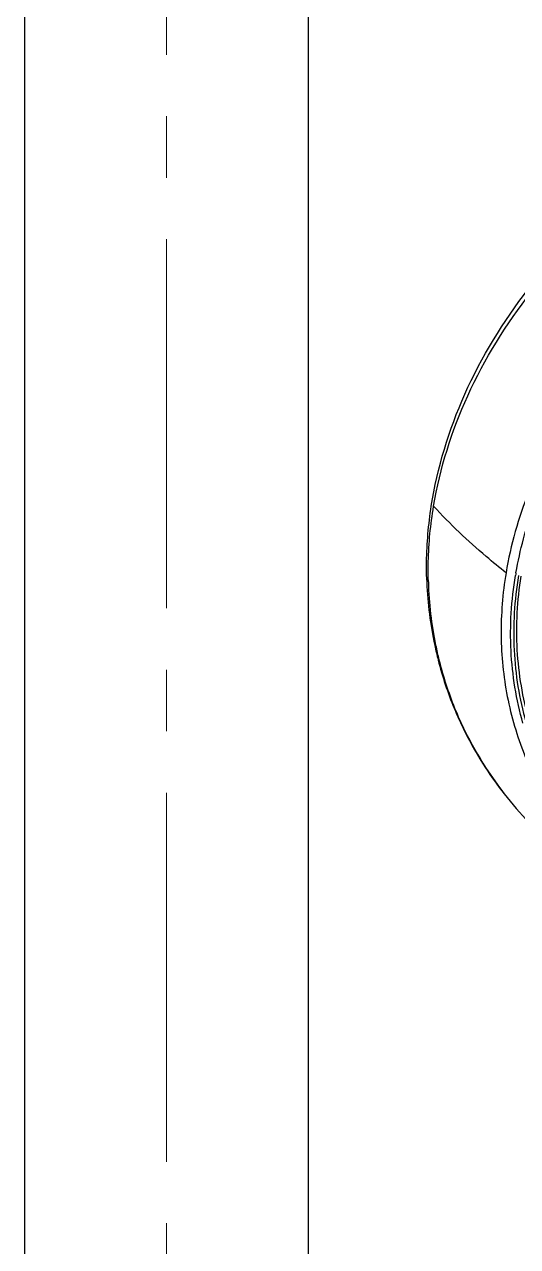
# Model space of a CAD drawing. Extents: x 0 to 3160, y 0 to 2315.
# Drawn here: x 968.1 to 1006.3, y 1064.6 to 1159.2 of the extents above; entities that cross this region are included whole.
import ezdxf

# ---------------------------------------------------------------- set-up
doc = ezdxf.new("R2010")
doc.units = 0
doc.header["$LTSCALE"] = 3
doc.header["$MEASUREMENT"] = 0
doc.linetypes.add('CENTER2', pattern=[28.575, 19.05, -3.175, 3.175, -3.175])
doc.layers.get('0').update_dxf_attribs({"linetype": 'CONTINUOUS'})
doc.layers.add('Cneter', color=1, linetype='CENTER2', lineweight=13)

msp = doc.modelspace()

# ---------------------------------------------------------------- linework, layer by layer
at = {"color": 7, "linetype": 'Continuous'}
for p, q in [((968.132, 1181.75), (968.132, 966.203)), ((990.132, 966.203), (990.132, 1181.75))]:
    msp.add_line(p, q, dxfattribs=at)
at = {"color": 9, "linetype": 'Continuous'}
msp.add_arc((1034.068, 1111.895), 28.284, 170.07615, 170.53824, dxfattribs=at)
at = {"color": 7, "linetype": 'Continuous'}
for centre, radius, start, end in [((1028.766, 1117.178), 29.486, 181.91311, 182.26019), ((1027.947, 1117.12), 28.666, 182.20941, 192.03291), ((1028.544, 1116.9), 29.137, 181.35633, 181.7069), ((1027.782, 1116.851), 28.374, 181.65453, 191.56278), ((1027.514, 1117.034), 28.224, 192.0445, 194.42026), ((1027.237, 1116.747), 27.819, 191.578, 193.9851), ((1027.319, 1116.986), 28.024, 194.42423, 202.46604), ((1027.108, 1116.716), 27.686, 193.98758, 202.1172), ((1027.36, 1117.007), 28.07, 202.47519, 206.4382), ((1027.035, 1116.692), 27.61, 202.1281, 206.15359), ((1027.61, 1117.14), 28.353, 206.45218, 213.05754), ((1027.394, 1116.877), 28.013, 206.17003, 212.8494), ((1028.143, 1117.49), 28.99, 213.06391, 217.99049), ((1027.867, 1117.186), 28.578, 212.85598, 217.85148), ((1028.788, 1118.008), 29.817, 218.01181, 223.66096), ((1028.579, 1117.753), 29.488, 217.87163, 223.58108)]:
    msp.add_arc(centre, radius, start, end, dxfattribs=at)
for points, knots in [([(999.651, 1121.927), (1000.116, 1124.905), (1001.952, 1130.897), (1006.954, 1139.065), (1013.933, 1146.191), (1019.582, 1149.95), (1022.6, 1151.556)], [0, 0, 0, 0, 0.23338, 0.478659, 0.735227, 1, 1, 1, 1]), ([(999.296, 1116.194), (999.28, 1116.669), (999.262, 1118.585), (999.429, 1120.503), (999.651, 1121.927)], [0, 0, 0, 0, 0.247941, 1, 1, 1, 1]), ([(999.416, 1116.21), (999.404, 1116.683), (999.406, 1118.593), (999.591, 1120.502), (999.827, 1121.919)], [0, 0, 0, 0, 0.247804, 1, 1, 1, 1]), ([(1007.25, 1105.29), (1006.73, 1107.078), (1006.095, 1110.83), (1006.31, 1114.626), (1006.613, 1116.508)], [0, 0, 0, 0, 0.494191, 1, 1, 1, 1])]:
    msp.add_open_spline(points, degree=3, knots=knots, dxfattribs=at)
at = {"color": 9, "linetype": 'Continuous'}
for points, knots in [([(999.827, 1121.921), (1000.317, 1124.861), (1002.19, 1130.778), (1007.204, 1138.844), (1014.167, 1145.89), (1019.791, 1149.613), (1022.796, 1151.205)], [0, 0, 0, 0, 0.23262, 0.477775, 0.734661, 1, 1, 1, 1]), ([(1080.296, 1116.772), (1080.641, 1118.84), (1080.874, 1123.019), (1079.743, 1129.155), (1077.164, 1134.812), (1073.249, 1139.751), (1068.169, 1143.779), (1062.133, 1146.75), (1055.378, 1148.564), (1048.161, 1149.163), (1040.751, 1148.529), (1031.02, 1146.091), (1021.997, 1141.397), (1014.632, 1134.858), (1010.209, 1129.287), (1007.027, 1123.226), (1005.796, 1118.916), (1005.438, 1116.771)], [0, 0, 0, 0, 0.057279, 0.113229, 0.168926, 0.225491, 0.283876, 0.344681, 0.408101, 0.473925, 0.541618, 0.610414, 0.747275, 0.814026, 0.878586, 0.940574, 1, 1, 1, 1]), ([(1006.207, 1116.77), (1006.515, 1118.528), (1007.481, 1122.055), (1009.858, 1127.094), (1013.119, 1131.844), (1018.577, 1137.678), (1027.075, 1143.55), (1038.765, 1147.706), (1050.911, 1148.663), (1060.597, 1146.621), (1067.305, 1143.321), (1071.613, 1140.155), (1075.152, 1136.343), (1076.942, 1133.417), (1077.67, 1131.898)], [0, 0, 0, 0, 0.058256, 0.118591, 0.181072, 0.245532, 0.378538, 0.513692, 0.646024, 0.771485, 0.831227, 0.888946, 0.945009, 1, 1, 1, 1]), ([(1005.438, 1116.771), (1004.919, 1117.179), (1002.951, 1118.784), (1001.1, 1120.537), (999.827, 1121.921)], [0, 0, 0, 0, 0.259869, 1, 1, 1, 1]), ([(1005.438, 1116.769), (1005.172, 1115.171), (1004.912, 1111.954), (1005.39, 1107.175), (1006.735, 1102.611), (1008.914, 1098.374), (1011.873, 1094.567), (1015.54, 1091.276), (1019.824, 1088.575), (1022.977, 1087.227), (1024.617, 1086.664)], [0, 0, 0, 0, 0.124786, 0.246991, 0.367904, 0.488989, 0.611669, 0.737186, 0.86646, 1, 1, 1, 1]), ([(1006.749, 1105.118), (1006.231, 1106.943), (1005.609, 1110.767), (1005.85, 1114.631), (1006.169, 1116.545)], [0, 0, 0, 0, 0.494216, 1, 1, 1, 1]), ([(1006.405, 1116.545), (1006.088, 1114.644), (1005.848, 1110.808), (1006.465, 1107.01), (1006.979, 1105.198)], [0, 0, 0, 0, 0.505781, 1, 1, 1, 1])]:
    msp.add_open_spline(points, degree=3, knots=knots, dxfattribs=at)
at = {"layer": 'Cneter', "lineweight": 5, "ltscale": 0.5}
msp.add_line((979.132, 471.088), (979.132, 1397.304), dxfattribs=at)

doc.saveas('drawing.dxf')
